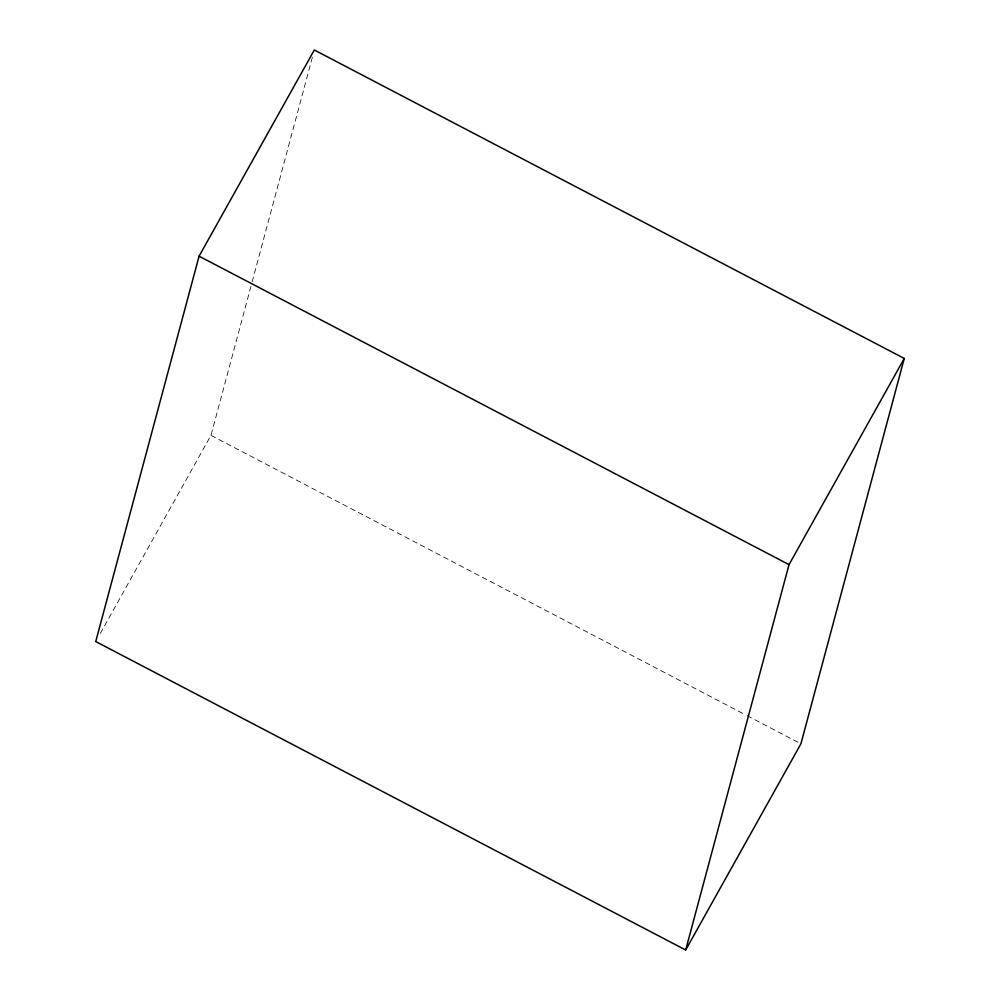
<?xml version="1.0" encoding="UTF-8"?>
<svg xmlns="http://www.w3.org/2000/svg" width="1000" height="1000" viewBox="0 0 1000 1000"><rect width="100%" height="100%" fill="white"/><g stroke="black" fill="none" stroke-linecap="round" stroke-linejoin="round"><path stroke-width="0.75" stroke-dasharray="5 3.75" d="M100.288 633.413L210.975 435.363L251.75 283.325M252.15 281.825L312.7 56.025M210.975 435.363L745.65 714.912M747.038 715.638L798.15 742.362"/><path stroke-width="1.5" d="M199.088 256.188L95.738 641.55L685.675 950L800.913 743.812L904.262 358.45L314.325 50L199.088 256.188L789.025 564.637L685.675 950M789.025 564.637L904.262 358.45"/></g></svg>
